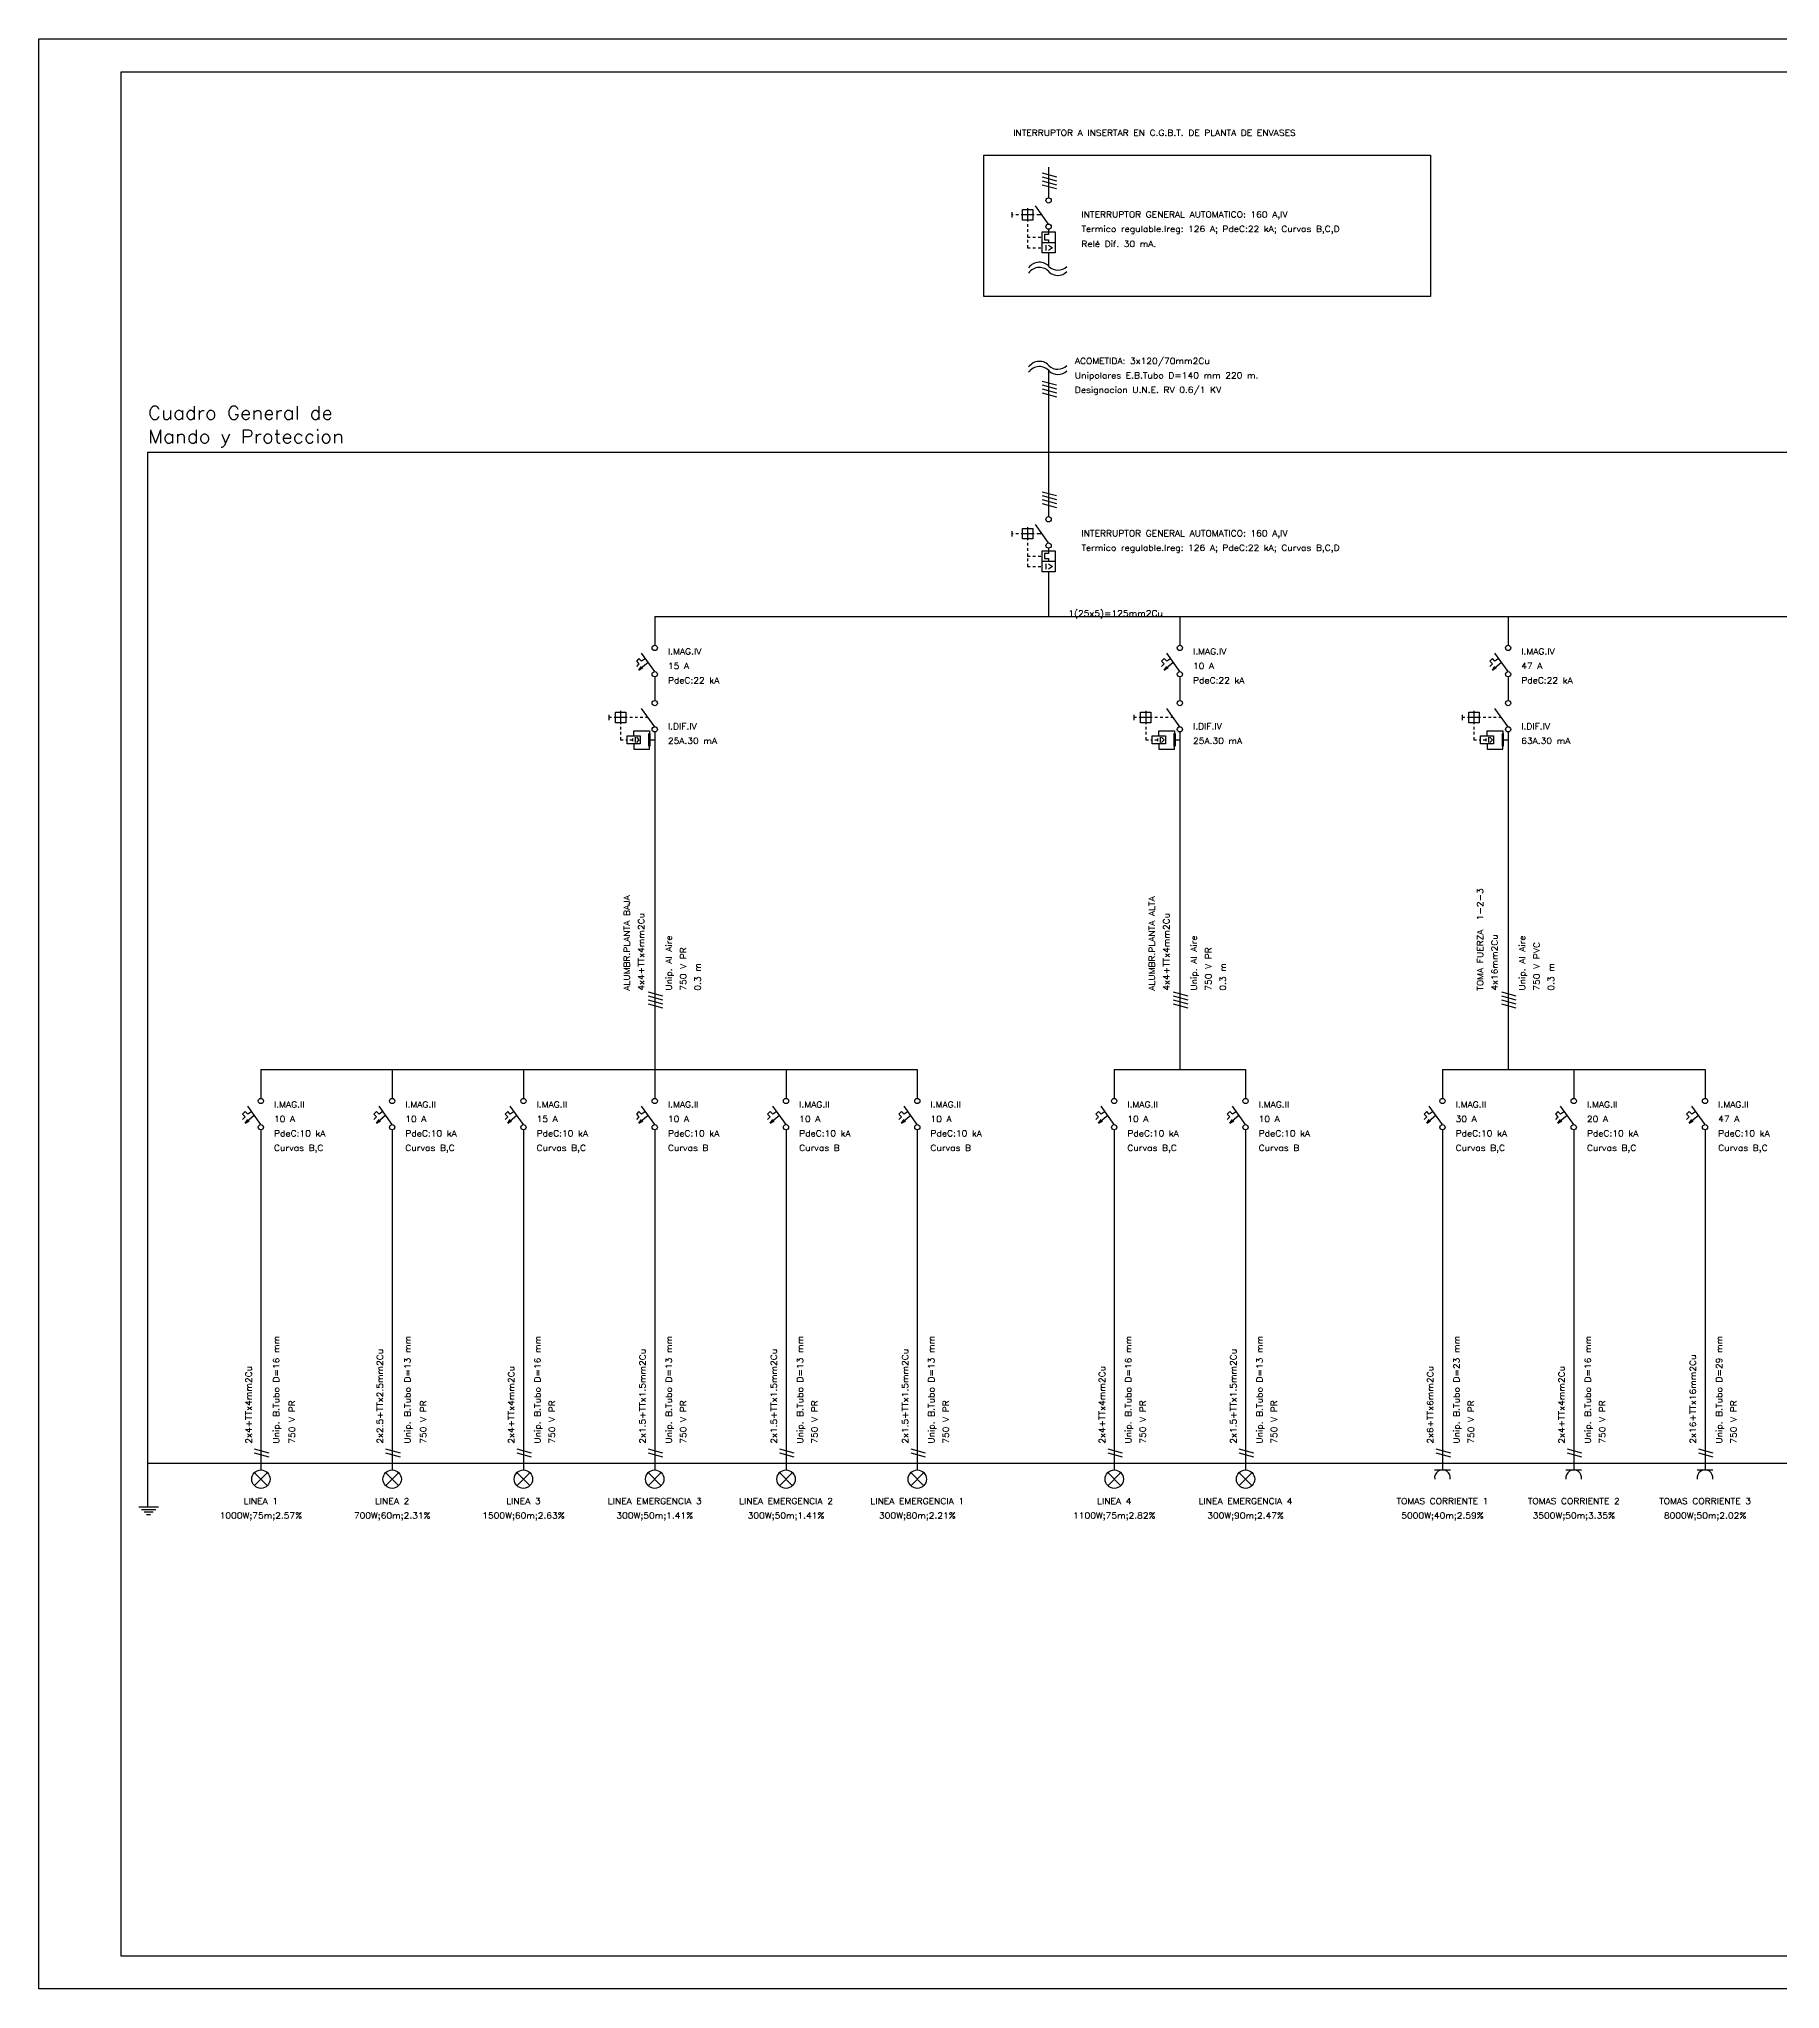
# Model space of a CAD drawing. Extents: x 1842.5 to 1884.5, y 282 to 311.7.
# Drawn here: x 1842.48 to 1869.01, y 282 to 311.7 of the extents above; entities that cross this region are included whole.
import ezdxf
from ezdxf.enums import TextEntityAlignment as Align

# ---------------------------------------------------------------- set-up
doc = ezdxf.new("R2010")
doc.units = 0
doc.header["$LTSCALE"] = 30
doc.header["$MEASUREMENT"] = 0
doc.layers.get('0').update_dxf_attribs({"linetype": 'CONTINUOUS'})
for name, color, linetype in [('015', 1, 'CONTINUOUS'), ('06', 6, 'CONTINUOUS'), ('TEXTOS', 7, 'CONTINUOUS')]:
    doc.layers.add(name, color=color, linetype=linetype)
doc.styles.get("Standard").update_dxf_attribs({"font": 'romans.shx'})

# ---------------------------------------------------------------- blocks, each defined once
blk = doc.blocks.new('A1H')
at = {"layer": '015'}
blk.add_lwpolyline([(-831, -10), (-831, 584), (10, 584), (10, -10)], close=True, dxfattribs=at)
at = {"layer": '06'}
blk.add_lwpolyline([(-806, 0), (-806, 574), (0, 574), (0, 0)], close=True, dxfattribs=at)

msp = doc.modelspace()

# ---------------------------------------------------------------- linework, layer by layer
for p, q in [((1857.764, 309.665), (1857.984, 309.605)), ((1857.764, 309.605), (1857.984, 309.545)), ((1857.764, 309.545), (1857.984, 309.485)), ((1857.764, 309.485), (1857.984, 309.425)), ((1857.864, 309.753), (1857.864, 309.285)), ((1857.304, 309.065), (1857.304, 308.985)), ((1857.324, 309.025), (1857.304, 309.025)), ((1857.404, 309.025), (1857.364, 309.025)), ((1857.644, 309.025), (1857.444, 309.025)), ((1857.464, 308.945), (1857.464, 309.105)), ((1857.464, 309.105), (1857.624, 309.105)), ((1857.624, 308.945), (1857.464, 308.945)), ((1857.544, 309.125), (1857.544, 308.925)), ((1857.544, 308.885), (1857.544, 308.845)), ((1857.624, 309.105), (1857.624, 308.945)), ((1857.864, 308.885), (1857.664, 309.165)), ((1857.764, 309.025), (1857.684, 309.025)), ((1857.544, 308.805), (1857.544, 308.765)), ((1857.544, 308.725), (1857.544, 308.685)), ((1857.544, 308.685), (1857.584, 308.685)), ((1857.544, 308.645), (1857.544, 308.605)), ((1857.624, 308.685), (1857.664, 308.685)), ((1857.704, 308.685), (1857.744, 308.685)), ((1857.764, 308.445), (1857.764, 308.765)), ((1857.764, 308.765), (1857.964, 308.765)), ((1857.764, 308.605), (1857.964, 308.605)), ((1857.804, 308.725), (1857.804, 308.645)), ((1857.864, 308.725), (1857.804, 308.725)), ((1857.804, 308.645), (1857.864, 308.645)), ((1857.864, 308.805), (1857.864, 308.765)), ((1857.864, 308.765), (1857.864, 308.725)), ((1857.864, 308.645), (1857.864, 308.605)), ((1857.964, 308.765), (1857.964, 308.445)), ((1857.544, 308.565), (1857.544, 308.525)), ((1857.544, 308.525), (1857.584, 308.525)), ((1857.624, 308.525), (1857.664, 308.525)), ((1857.704, 308.525), (1857.744, 308.525)), ((1857.964, 308.445), (1857.764, 308.445)), ((1857.824, 308.565), (1857.824, 308.485)), ((1857.864, 308.565), (1857.924, 308.525)), ((1857.924, 308.525), (1857.864, 308.485)), ((1857.864, 308.445), (1857.864, 308.245)), ((1857.864, 306.663), (1857.864, 306.094)), ((1857.864, 306.657), (1857.864, 304.742)), ((1857.764, 306.494), (1857.984, 306.434)), ((1857.764, 306.434), (1857.984, 306.374)), ((1857.764, 306.374), (1857.984, 306.314)), ((1857.764, 306.314), (1857.984, 306.254)), ((1844.144, 289.349), (1844.144, 305.409)), ((1844.144, 305.409), (1883.584, 305.409)), ((1857.764, 304.809), (1857.984, 304.749)), ((1857.764, 304.749), (1857.984, 304.689)), ((1857.864, 304.909), (1857.864, 304.589)), ((1857.764, 304.689), (1857.984, 304.629)), ((1857.764, 304.629), (1857.984, 304.569)), ((1857.864, 304.589), (1857.864, 304.429)), ((1857.304, 304.209), (1857.304, 304.129)), ((1857.324, 304.169), (1857.304, 304.169)), ((1857.404, 304.169), (1857.364, 304.169)), ((1857.644, 304.169), (1857.444, 304.169)), ((1857.464, 304.249), (1857.624, 304.249)), ((1857.464, 304.089), (1857.464, 304.249)), ((1857.544, 304.269), (1857.544, 304.069)), ((1857.624, 304.249), (1857.624, 304.089)), ((1857.864, 304.029), (1857.664, 304.309)), ((1857.764, 304.169), (1857.684, 304.169)), ((1857.624, 304.089), (1857.464, 304.089)), ((1857.544, 304.029), (1857.544, 303.989)), ((1857.544, 303.949), (1857.544, 303.909)), ((1857.544, 303.869), (1857.544, 303.829)), ((1857.764, 303.909), (1857.964, 303.909)), ((1857.764, 303.589), (1857.764, 303.909)), ((1857.864, 303.869), (1857.804, 303.869)), ((1857.804, 303.869), (1857.804, 303.789)), ((1857.864, 303.949), (1857.864, 303.909)), ((1857.864, 303.909), (1857.864, 303.869)), ((1857.964, 303.909), (1857.964, 303.589)), ((1857.544, 303.829), (1857.584, 303.829)), ((1857.544, 303.789), (1857.544, 303.749)), ((1857.544, 303.709), (1857.544, 303.669)), ((1857.544, 303.669), (1857.584, 303.669)), ((1857.624, 303.829), (1857.664, 303.829)), ((1857.624, 303.669), (1857.664, 303.669)), ((1857.704, 303.829), (1857.744, 303.829)), ((1857.704, 303.669), (1857.744, 303.669)), ((1857.764, 303.749), (1857.964, 303.749)), ((1857.964, 303.589), (1857.764, 303.589)), ((1857.804, 303.789), (1857.864, 303.789)), ((1857.824, 303.709), (1857.824, 303.629)), ((1857.864, 303.789), (1857.864, 303.749)), ((1857.864, 303.709), (1857.924, 303.669)), ((1857.924, 303.669), (1857.864, 303.629)), ((1857.864, 303.589), (1857.864, 303.389)), ((1857.864, 303.589), (1857.864, 302.909)), ((1851.864, 302.909), (1879.864, 302.909)), ((1851.864, 302.909), (1851.864, 302.629)), ((1851.864, 302.909), (1879.864, 302.909)), ((1851.864, 302.909), (1879.864, 302.909)), ((1859.864, 302.909), (1859.864, 302.629)), ((1864.864, 302.909), (1864.864, 302.629)), ((1851.864, 302.069), (1851.664, 302.349)), ((1851.864, 302.629), (1851.864, 302.469)), ((1859.864, 302.069), (1859.664, 302.349)), ((1859.864, 302.629), (1859.864, 302.469)), ((1864.864, 302.069), (1864.664, 302.349)), ((1864.864, 302.629), (1864.864, 302.469)), ((1851.624, 302.269), (1851.584, 302.229)), ((1851.584, 302.229), (1851.624, 302.189)), ((1851.624, 302.189), (1851.584, 302.149)), ((1851.664, 302.229), (1851.624, 302.269)), ((1851.764, 302.209), (1851.624, 302.089)), ((1851.624, 302.089), (1851.664, 302.149)), ((1851.624, 302.089), (1851.684, 302.129)), ((1851.724, 302.269), (1851.664, 302.229)), ((1859.624, 302.269), (1859.584, 302.229)), ((1859.584, 302.229), (1859.624, 302.189)), ((1859.624, 302.189), (1859.584, 302.149)), ((1859.664, 302.229), (1859.624, 302.269)), ((1859.764, 302.209), (1859.624, 302.089)), ((1859.624, 302.089), (1859.664, 302.149)), ((1859.624, 302.089), (1859.684, 302.129)), ((1859.724, 302.269), (1859.664, 302.229)), ((1864.624, 302.269), (1864.584, 302.229)), ((1864.584, 302.229), (1864.624, 302.189)), ((1864.624, 302.189), (1864.584, 302.149)), ((1864.664, 302.229), (1864.624, 302.269)), ((1864.764, 302.209), (1864.624, 302.089)), ((1864.624, 302.089), (1864.664, 302.149)), ((1864.624, 302.089), (1864.684, 302.129)), ((1864.724, 302.269), (1864.664, 302.229)), ((1851.864, 301.989), (1851.864, 301.789)), ((1851.864, 301.789), (1851.864, 301.629)), ((1859.864, 301.989), (1859.864, 301.789)), ((1859.864, 301.789), (1859.864, 301.629)), ((1864.864, 301.989), (1864.864, 301.789)), ((1864.864, 301.789), (1864.864, 301.629)), ((1851.344, 301.469), (1851.344, 301.269)), ((1851.864, 301.229), (1851.664, 301.509)), ((1859.344, 301.469), (1859.344, 301.269)), ((1859.864, 301.229), (1859.664, 301.509)), ((1864.344, 301.469), (1864.344, 301.269)), ((1864.864, 301.229), (1864.664, 301.509)), ((1851.164, 301.409), (1851.164, 301.329)), ((1851.204, 301.369), (1851.164, 301.369)), ((1851.444, 301.369), (1851.244, 301.369)), ((1851.264, 301.449), (1851.424, 301.449)), ((1851.264, 301.289), (1851.264, 301.449)), ((1851.424, 301.289), (1851.264, 301.289)), ((1851.344, 301.229), (1851.344, 301.189)), ((1851.424, 301.449), (1851.424, 301.289)), ((1851.524, 301.369), (1851.484, 301.369)), ((1851.544, 301.089), (1851.544, 301.169)), ((1851.544, 301.169), (1851.784, 301.169)), ((1851.604, 301.369), (1851.564, 301.369)), ((1851.684, 301.369), (1851.644, 301.369)), ((1851.764, 301.369), (1851.724, 301.369)), ((1851.784, 301.169), (1851.784, 301.129)), ((1859.164, 301.409), (1859.164, 301.329)), ((1859.204, 301.369), (1859.164, 301.369)), ((1859.444, 301.369), (1859.244, 301.369)), ((1859.264, 301.449), (1859.424, 301.449)), ((1859.264, 301.289), (1859.264, 301.449)), ((1859.424, 301.289), (1859.264, 301.289)), ((1859.344, 301.229), (1859.344, 301.189)), ((1859.424, 301.449), (1859.424, 301.289)), ((1859.524, 301.369), (1859.484, 301.369)), ((1859.544, 301.089), (1859.544, 301.169)), ((1859.544, 301.169), (1859.784, 301.169)), ((1859.604, 301.369), (1859.564, 301.369)), ((1859.684, 301.369), (1859.644, 301.369)), ((1859.764, 301.369), (1859.724, 301.369)), ((1859.784, 301.169), (1859.784, 301.129)), ((1864.164, 301.409), (1864.164, 301.329)), ((1864.204, 301.369), (1864.164, 301.369)), ((1864.444, 301.369), (1864.244, 301.369)), ((1864.264, 301.449), (1864.424, 301.449)), ((1864.264, 301.289), (1864.264, 301.449)), ((1864.424, 301.289), (1864.264, 301.289)), ((1864.344, 301.229), (1864.344, 301.189)), ((1864.424, 301.449), (1864.424, 301.289)), ((1864.524, 301.369), (1864.484, 301.369)), ((1864.544, 301.089), (1864.544, 301.169)), ((1864.544, 301.169), (1864.784, 301.169)), ((1864.604, 301.369), (1864.564, 301.369)), ((1864.684, 301.369), (1864.644, 301.369)), ((1864.764, 301.369), (1864.724, 301.369)), ((1864.784, 301.169), (1864.784, 301.129)), ((1851.344, 301.149), (1851.344, 301.109)), ((1851.344, 301.069), (1851.344, 301.029)), ((1851.344, 301.029), (1851.384, 301.029)), ((1851.424, 301.029), (1851.444, 301.029)), ((1851.444, 301.089), (1851.644, 301.089)), ((1851.444, 300.969), (1851.444, 301.089)), ((1851.644, 300.969), (1851.444, 300.969)), ((1851.484, 301.029), (1851.524, 301.029)), ((1851.524, 301.049), (1851.524, 301.009)), ((1851.544, 300.969), (1851.544, 300.889)), ((1851.544, 300.889), (1851.784, 300.889)), ((1851.564, 301.069), (1851.564, 300.989)), ((1851.584, 301.069), (1851.624, 301.029)), ((1851.624, 301.029), (1851.584, 300.989)), ((1851.644, 301.089), (1851.644, 300.969)), ((1851.784, 300.889), (1851.784, 300.929)), ((1851.804, 301.029), (1851.864, 301.029)), ((1851.864, 301.149), (1851.864, 300.949)), ((1851.864, 300.949), (1851.864, 296.809)), ((1859.344, 301.149), (1859.344, 301.109)), ((1859.344, 301.069), (1859.344, 301.029)), ((1859.344, 301.029), (1859.384, 301.029)), ((1859.424, 301.029), (1859.444, 301.029)), ((1859.444, 301.089), (1859.644, 301.089)), ((1859.444, 300.969), (1859.444, 301.089)), ((1859.644, 300.969), (1859.444, 300.969)), ((1859.484, 301.029), (1859.524, 301.029)), ((1859.524, 301.049), (1859.524, 301.009)), ((1859.544, 300.969), (1859.544, 300.889)), ((1859.544, 300.889), (1859.784, 300.889)), ((1859.564, 301.069), (1859.564, 300.989)), ((1859.584, 301.069), (1859.624, 301.029)), ((1859.624, 301.029), (1859.584, 300.989)), ((1859.644, 301.089), (1859.644, 300.969)), ((1859.784, 300.889), (1859.784, 300.929)), ((1859.804, 301.029), (1859.864, 301.029)), ((1859.864, 301.149), (1859.864, 300.949)), ((1859.864, 300.949), (1859.864, 296.809)), ((1864.344, 301.149), (1864.344, 301.109)), ((1864.344, 301.069), (1864.344, 301.029)), ((1864.344, 301.029), (1864.384, 301.029)), ((1864.424, 301.029), (1864.444, 301.029)), ((1864.444, 301.089), (1864.644, 301.089)), ((1864.444, 300.969), (1864.444, 301.089)), ((1864.644, 300.969), (1864.444, 300.969)), ((1864.484, 301.029), (1864.524, 301.029)), ((1864.524, 301.049), (1864.524, 301.009)), ((1864.544, 300.969), (1864.544, 300.889)), ((1864.544, 300.889), (1864.784, 300.889)), ((1864.564, 301.069), (1864.564, 300.989)), ((1864.584, 301.069), (1864.624, 301.029)), ((1864.624, 301.029), (1864.584, 300.989)), ((1864.644, 301.089), (1864.644, 300.969)), ((1864.784, 300.889), (1864.784, 300.929)), ((1864.804, 301.029), (1864.864, 301.029)), ((1864.864, 301.149), (1864.864, 300.949)), ((1864.864, 300.949), (1864.864, 296.809)), ((1851.764, 297.189), (1851.984, 297.129)), ((1851.764, 297.129), (1851.984, 297.069)), ((1851.764, 297.069), (1851.984, 297.009)), ((1851.764, 297.009), (1851.984, 296.949)), ((1859.764, 297.189), (1859.984, 297.129)), ((1859.764, 297.129), (1859.984, 297.069)), ((1859.764, 297.069), (1859.984, 297.009)), ((1859.764, 297.009), (1859.984, 296.949)), ((1864.764, 297.189), (1864.984, 297.129)), ((1864.764, 297.129), (1864.984, 297.069)), ((1864.764, 297.069), (1864.984, 297.009)), ((1864.764, 297.009), (1864.984, 296.949)), ((1851.864, 296.809), (1851.864, 296.009)), ((1859.864, 296.809), (1859.864, 296.009)), ((1864.864, 296.809), (1864.864, 296.009)), ((1845.864, 296.009), (1845.864, 295.729)), ((1845.864, 296.009), (1855.864, 296.009)), ((1847.864, 296.009), (1847.864, 295.729)), ((1849.864, 296.009), (1849.864, 295.729)), ((1851.864, 296.009), (1851.864, 295.729)), ((1853.864, 296.009), (1853.864, 295.729)), ((1855.864, 296.009), (1855.864, 295.729)), ((1858.864, 296.009), (1858.864, 295.729)), ((1858.864, 296.009), (1860.864, 296.009)), ((1860.864, 296.009), (1860.864, 295.729)), ((1863.864, 296.009), (1863.864, 295.729)), ((1863.864, 296.009), (1867.864, 296.009)), ((1865.864, 296.009), (1865.864, 295.729)), ((1867.864, 296.009), (1867.864, 295.729)), ((1845.864, 295.729), (1845.864, 295.569)), ((1847.864, 295.729), (1847.864, 295.569)), ((1849.864, 295.729), (1849.864, 295.569)), ((1851.864, 295.729), (1851.864, 295.569)), ((1853.864, 295.729), (1853.864, 295.569)), ((1855.864, 295.729), (1855.864, 295.569)), ((1858.864, 295.729), (1858.864, 295.569)), ((1860.864, 295.729), (1860.864, 295.569)), ((1863.864, 295.729), (1863.864, 295.569)), ((1865.864, 295.729), (1865.864, 295.569)), ((1867.864, 295.729), (1867.864, 295.569)), ((1845.624, 295.369), (1845.584, 295.329)), ((1845.584, 295.329), (1845.624, 295.289)), ((1845.624, 295.289), (1845.584, 295.249)), ((1845.664, 295.329), (1845.624, 295.369)), ((1845.764, 295.309), (1845.624, 295.189)), ((1845.624, 295.189), (1845.664, 295.249)), ((1845.624, 295.189), (1845.684, 295.229)), ((1845.864, 295.169), (1845.664, 295.449)), ((1845.724, 295.369), (1845.664, 295.329)), ((1847.624, 295.369), (1847.584, 295.329)), ((1847.584, 295.329), (1847.624, 295.289)), ((1847.624, 295.289), (1847.584, 295.249)), ((1847.664, 295.329), (1847.624, 295.369)), ((1847.764, 295.309), (1847.624, 295.189)), ((1847.624, 295.189), (1847.664, 295.249)), ((1847.624, 295.189), (1847.684, 295.229)), ((1847.864, 295.169), (1847.664, 295.449)), ((1847.724, 295.369), (1847.664, 295.329)), ((1849.624, 295.369), (1849.584, 295.329)), ((1849.584, 295.329), (1849.624, 295.289)), ((1849.624, 295.289), (1849.584, 295.249)), ((1849.664, 295.329), (1849.624, 295.369)), ((1849.764, 295.309), (1849.624, 295.189)), ((1849.624, 295.189), (1849.664, 295.249)), ((1849.624, 295.189), (1849.684, 295.229)), ((1849.864, 295.169), (1849.664, 295.449)), ((1849.724, 295.369), (1849.664, 295.329)), ((1851.624, 295.369), (1851.584, 295.329)), ((1851.584, 295.329), (1851.624, 295.289)), ((1851.624, 295.289), (1851.584, 295.249)), ((1851.664, 295.329), (1851.624, 295.369)), ((1851.764, 295.309), (1851.624, 295.189)), ((1851.624, 295.189), (1851.664, 295.249)), ((1851.624, 295.189), (1851.684, 295.229)), ((1851.864, 295.169), (1851.664, 295.449)), ((1851.724, 295.369), (1851.664, 295.329)), ((1853.624, 295.369), (1853.584, 295.329)), ((1853.584, 295.329), (1853.624, 295.289)), ((1853.624, 295.289), (1853.584, 295.249)), ((1853.664, 295.329), (1853.624, 295.369)), ((1853.764, 295.309), (1853.624, 295.189)), ((1853.624, 295.189), (1853.664, 295.249)), ((1853.624, 295.189), (1853.684, 295.229)), ((1853.864, 295.169), (1853.664, 295.449)), ((1853.724, 295.369), (1853.664, 295.329)), ((1855.624, 295.369), (1855.584, 295.329)), ((1855.584, 295.329), (1855.624, 295.289)), ((1855.624, 295.289), (1855.584, 295.249)), ((1855.664, 295.329), (1855.624, 295.369)), ((1855.764, 295.309), (1855.624, 295.189)), ((1855.624, 295.189), (1855.664, 295.249)), ((1855.624, 295.189), (1855.684, 295.229)), ((1855.864, 295.169), (1855.664, 295.449)), ((1855.724, 295.369), (1855.664, 295.329)), ((1858.624, 295.369), (1858.584, 295.329)), ((1858.584, 295.329), (1858.624, 295.289)), ((1858.624, 295.289), (1858.584, 295.249)), ((1858.664, 295.329), (1858.624, 295.369)), ((1858.764, 295.309), (1858.624, 295.189)), ((1858.624, 295.189), (1858.664, 295.249)), ((1858.624, 295.189), (1858.684, 295.229)), ((1858.864, 295.169), (1858.664, 295.449)), ((1858.724, 295.369), (1858.664, 295.329)), ((1860.624, 295.369), (1860.584, 295.329)), ((1860.584, 295.329), (1860.624, 295.289)), ((1860.624, 295.289), (1860.584, 295.249)), ((1860.664, 295.329), (1860.624, 295.369)), ((1860.764, 295.309), (1860.624, 295.189)), ((1860.624, 295.189), (1860.664, 295.249)), ((1860.624, 295.189), (1860.684, 295.229)), ((1860.864, 295.169), (1860.664, 295.449)), ((1860.724, 295.369), (1860.664, 295.329)), ((1863.624, 295.369), (1863.584, 295.329)), ((1863.584, 295.329), (1863.624, 295.289)), ((1863.624, 295.289), (1863.584, 295.249)), ((1863.664, 295.329), (1863.624, 295.369)), ((1863.764, 295.309), (1863.624, 295.189)), ((1863.624, 295.189), (1863.664, 295.249)), ((1863.624, 295.189), (1863.684, 295.229)), ((1863.864, 295.169), (1863.664, 295.449)), ((1863.724, 295.369), (1863.664, 295.329)), ((1865.624, 295.369), (1865.584, 295.329)), ((1865.584, 295.329), (1865.624, 295.289)), ((1865.624, 295.289), (1865.584, 295.249)), ((1865.664, 295.329), (1865.624, 295.369)), ((1865.764, 295.309), (1865.624, 295.189)), ((1865.624, 295.189), (1865.664, 295.249)), ((1865.624, 295.189), (1865.684, 295.229)), ((1865.864, 295.169), (1865.664, 295.449)), ((1865.724, 295.369), (1865.664, 295.329)), ((1867.624, 295.369), (1867.584, 295.329)), ((1867.584, 295.329), (1867.624, 295.289)), ((1867.624, 295.289), (1867.584, 295.249)), ((1867.664, 295.329), (1867.624, 295.369)), ((1867.764, 295.309), (1867.624, 295.189)), ((1867.624, 295.189), (1867.664, 295.249)), ((1867.624, 295.189), (1867.684, 295.229)), ((1867.864, 295.169), (1867.664, 295.449)), ((1867.724, 295.369), (1867.664, 295.329)), ((1845.864, 295.089), (1845.864, 294.889)), ((1847.864, 295.089), (1847.864, 294.889)), ((1849.864, 295.089), (1849.864, 294.889)), ((1851.864, 295.089), (1851.864, 294.889)), ((1853.864, 295.089), (1853.864, 294.889)), ((1855.864, 295.089), (1855.864, 294.889)), ((1858.864, 295.089), (1858.864, 294.889)), ((1860.864, 295.089), (1860.864, 294.889)), ((1863.864, 295.089), (1863.864, 294.889)), ((1865.864, 295.089), (1865.864, 294.889)), ((1867.864, 295.089), (1867.864, 294.889)), ((1845.864, 294.889), (1845.864, 294.049)), ((1847.864, 294.889), (1847.864, 294.049)), ((1849.864, 294.889), (1849.864, 294.049)), ((1851.864, 294.889), (1851.864, 294.049)), ((1853.864, 294.889), (1853.864, 294.049)), ((1855.864, 294.889), (1855.864, 294.049)), ((1858.864, 294.889), (1858.864, 294.049)), ((1860.864, 294.889), (1860.864, 294.049)), ((1863.864, 294.889), (1863.864, 294.049)), ((1865.864, 294.889), (1865.864, 294.049)), ((1867.864, 294.889), (1867.864, 294.049)), ((1845.864, 294.049), (1845.864, 289.909)), ((1847.864, 294.049), (1847.864, 289.909)), ((1849.864, 294.049), (1849.864, 289.909)), ((1851.864, 294.049), (1851.864, 289.909)), ((1853.864, 294.049), (1853.864, 289.909)), ((1855.864, 294.049), (1855.864, 289.909)), ((1858.864, 294.049), (1858.864, 289.909)), ((1860.864, 294.049), (1860.864, 289.909)), ((1863.864, 294.049), (1863.864, 289.909)), ((1865.864, 294.049), (1865.864, 289.909)), ((1867.864, 294.049), (1867.864, 289.909)), ((1845.764, 290.229), (1845.984, 290.169)), ((1847.764, 290.229), (1847.984, 290.169)), ((1849.764, 290.229), (1849.984, 290.169)), ((1851.764, 290.229), (1851.984, 290.169)), ((1853.764, 290.229), (1853.984, 290.169)), ((1855.764, 290.229), (1855.984, 290.169)), ((1858.764, 290.229), (1858.984, 290.169)), ((1860.764, 290.229), (1860.984, 290.169)), ((1863.764, 290.229), (1863.984, 290.169)), ((1865.764, 290.229), (1865.984, 290.169)), ((1867.764, 290.229), (1867.984, 290.169)), ((1883.584, 290.009), (1844.144, 290.009)), ((1845.764, 290.169), (1845.984, 290.109)), ((1847.764, 290.169), (1847.984, 290.109)), ((1849.764, 290.169), (1849.984, 290.109)), ((1851.764, 290.169), (1851.984, 290.109)), ((1853.764, 290.169), (1853.984, 290.109)), ((1855.764, 290.169), (1855.984, 290.109)), ((1858.764, 290.169), (1858.984, 290.109)), ((1860.764, 290.169), (1860.984, 290.109)), ((1863.744, 289.909), (1863.984, 289.909)), ((1863.764, 290.169), (1863.984, 290.109)), ((1865.744, 289.909), (1865.984, 289.909)), ((1865.764, 290.169), (1865.984, 290.109)), ((1867.744, 289.909), (1867.984, 289.909)), ((1867.764, 290.169), (1867.984, 290.109)), ((1845.764, 289.869), (1845.964, 289.669)), ((1845.764, 289.669), (1845.964, 289.869)), ((1847.764, 289.869), (1847.964, 289.669)), ((1847.764, 289.669), (1847.964, 289.869)), ((1849.764, 289.869), (1849.964, 289.669)), ((1849.764, 289.669), (1849.964, 289.869)), ((1851.764, 289.869), (1851.964, 289.669)), ((1851.764, 289.669), (1851.964, 289.869)), ((1853.764, 289.869), (1853.964, 289.669)), ((1853.764, 289.669), (1853.964, 289.869)), ((1855.764, 289.869), (1855.964, 289.669)), ((1855.764, 289.669), (1855.964, 289.869)), ((1858.764, 289.869), (1858.964, 289.669)), ((1858.764, 289.669), (1858.964, 289.869)), ((1860.764, 289.869), (1860.964, 289.669)), ((1860.764, 289.669), (1860.964, 289.869)), ((1844.004, 289.349), (1844.304, 289.349)), ((1844.044, 289.309), (1844.264, 289.309)), ((1844.084, 289.269), (1844.224, 289.269)), ((1844.124, 289.229), (1844.184, 289.229))]:
    msp.add_line(p, q)
at = {"linetype": 'Continuous'}
msp.add_lwpolyline([(1856.876, 309.933), (1863.68, 309.933), (1863.68, 307.784), (1856.876, 307.784)], close=True, dxfattribs=at)
for centre, radius in [((1857.864, 309.245), 0.04), ((1857.864, 308.845), 0.04), ((1857.864, 304.389), 0.04), ((1857.864, 303.989), 0.04), ((1851.864, 302.429), 0.04), ((1859.864, 302.429), 0.04), ((1864.864, 302.429), 0.04), ((1851.864, 302.029), 0.04), ((1859.864, 302.029), 0.04), ((1864.864, 302.029), 0.04), ((1851.864, 301.589), 0.04), ((1859.864, 301.589), 0.04), ((1864.864, 301.589), 0.04), ((1851.864, 301.189), 0.04), ((1859.864, 301.189), 0.04), ((1864.864, 301.189), 0.04), ((1845.864, 295.529), 0.04), ((1847.864, 295.529), 0.04), ((1849.864, 295.529), 0.04), ((1851.864, 295.529), 0.04), ((1853.864, 295.529), 0.04), ((1855.864, 295.529), 0.04), ((1858.864, 295.529), 0.04), ((1860.864, 295.529), 0.04), ((1863.864, 295.529), 0.04), ((1865.864, 295.529), 0.04), ((1867.864, 295.529), 0.04), ((1845.864, 295.129), 0.04), ((1847.864, 295.129), 0.04), ((1849.864, 295.129), 0.04), ((1851.864, 295.129), 0.04), ((1853.864, 295.129), 0.04), ((1855.864, 295.129), 0.04), ((1858.864, 295.129), 0.04), ((1860.864, 295.129), 0.04), ((1863.864, 295.129), 0.04), ((1865.864, 295.129), 0.04), ((1867.864, 295.129), 0.04), ((1845.864, 289.769), 0.14), ((1847.864, 289.769), 0.14), ((1849.864, 289.769), 0.14), ((1851.864, 289.769), 0.14), ((1853.864, 289.769), 0.14), ((1855.864, 289.769), 0.14), ((1858.864, 289.769), 0.14), ((1860.864, 289.769), 0.14)]:
    msp.add_circle(centre, radius)
for centre, radius, start, end in [((1857.724, 308.104), 0.2, 39, 145), ((1857.724, 308.024), 0.2, 40, 145), ((1858.004, 308.384), 0.2, 227, 314), ((1858.004, 308.304), 0.2, 227, 314), ((1857.724, 306.594), 0.2, 39, 145), ((1857.724, 306.514), 0.2, 40, 145), ((1858.004, 306.874), 0.2, 227, 314), ((1858.004, 306.794), 0.2, 227, 314), ((1863.864, 289.789), 0.12, 350, 190), ((1865.864, 289.789), 0.12, 350, 190), ((1867.864, 289.789), 0.12, 350, 190)]:
    msp.add_arc(centre, radius, start, end)
for points in [[(1851.764, 301.129), (1851.804, 301.129), (1851.804, 300.929)], [(1851.804, 300.929), (1851.764, 300.929), (1851.764, 301.129)], [(1859.764, 301.129), (1859.804, 301.129), (1859.804, 300.929)], [(1859.804, 300.929), (1859.764, 300.929), (1859.764, 301.129)], [(1864.764, 301.129), (1864.804, 301.129), (1864.804, 300.929)], [(1864.804, 300.929), (1864.764, 300.929), (1864.764, 301.129)]]:
    msp.add_solid(points)

# ---------------------------------------------------------------- block references
at = {"layer": 'TEXTOS', "linetype": 'Continuous', "ltscale": 0.07, "xscale": 0.04999999999995453, "yscale": 0.04999999999995453, "zscale": 0.05}
msp.add_blockref('A1H', (1884.034, 282.504), dxfattribs=at)

# ---------------------------------------------------------------- texts
at = {"width": 1.1}
for s, height, p in [('INTERRUPTOR A INSERTAR EN C.G.B.T. DE PLANTA DE ENVASES', 0.0924, (1857.325, 310.229)), ('INTERRUPTOR GENERAL AUTOMATICO: 160 A,IV', 0.0924, (1858.364, 308.985)), ('Termico regulable.Ireg: 126 A; PdeC:22 kA; Curvas B,C,D', 0.0924, (1858.364, 308.765)), ('Relé Dif. 30 mA.', 0.0924, (1858.364, 308.537)), ('ACOMETIDA: 3x120/70mm2Cu', 0.0924, (1858.264, 306.754)), ('Unipolares E.B.Tubo D=140 mm 220 m.', 0.0924, (1858.264, 306.534)), ('Designacion U.N.E. RV 0.6/1 KV', 0.0924, (1858.264, 306.314)), ('Cuadro General de', 0.2024, (1844.144, 305.909)), ('Mando y Proteccion', 0.2024, (1844.144, 305.549)), ('INTERRUPTOR GENERAL AUTOMATICO: 160 A,IV', 0.0924, (1858.364, 304.129)), ('Termico regulable.Ireg: 126 A; PdeC:22 kA; Curvas B,C,D', 0.0924, (1858.364, 303.909)), ('1(25x5)=125mm2Cu', 0.0924, (1858.164, 302.909)), ('I.MAG.IV', 0.0924, (1852.064, 302.329)), ('I.MAG.IV', 0.0924, (1860.064, 302.329)), ('I.MAG.IV', 0.0924, (1865.064, 302.329)), ('15 A', 0.0924, (1852.064, 302.109)), ('10 A', 0.0924, (1860.064, 302.109)), ('47 A', 0.0924, (1865.064, 302.109)), ('PdeC:22 kA', 0.0924, (1852.064, 301.889)), ('PdeC:22 kA', 0.0924, (1860.064, 301.889)), ('PdeC:22 kA', 0.0924, (1865.064, 301.889)), ('I.DIF.IV', 0.0924, (1852.064, 301.189)), ('I.DIF.IV', 0.0924, (1860.064, 301.189)), ('I.DIF.IV', 0.0924, (1865.064, 301.189)), ('25A.30 mA', 0.0924, (1852.064, 300.969)), ('25A.30 mA', 0.0924, (1860.064, 300.969)), ('63A.30 mA', 0.0924, (1865.064, 300.969)), ('I.MAG.II', 0.0924, (1846.064, 295.429)), ('I.MAG.II', 0.0924, (1848.064, 295.429)), ('I.MAG.II', 0.0924, (1850.064, 295.429)), ('I.MAG.II', 0.0924, (1852.064, 295.429)), ('I.MAG.II', 0.0924, (1854.064, 295.429)), ('I.MAG.II', 0.0924, (1856.064, 295.429)), ('I.MAG.II', 0.0924, (1859.064, 295.429)), ('I.MAG.II', 0.0924, (1861.064, 295.429)), ('I.MAG.II', 0.0924, (1864.064, 295.429)), ('I.MAG.II', 0.0924, (1866.064, 295.429)), ('I.MAG.II', 0.0924, (1868.064, 295.429)), ('10 A', 0.0924, (1846.064, 295.209)), ('10 A', 0.0924, (1848.064, 295.209)), ('15 A', 0.0924, (1850.064, 295.209)), ('10 A', 0.0924, (1852.064, 295.209)), ('10 A', 0.0924, (1854.064, 295.209)), ('10 A', 0.0924, (1856.064, 295.209)), ('10 A', 0.0924, (1859.064, 295.209)), ('10 A', 0.0924, (1861.064, 295.209)), ('30 A', 0.0924, (1864.064, 295.209)), ('20 A', 0.0924, (1866.064, 295.209)), ('47 A', 0.0924, (1868.064, 295.209)), ('PdeC:10 kA', 0.0924, (1846.064, 294.989)), ('PdeC:10 kA', 0.0924, (1848.064, 294.989)), ('PdeC:10 kA', 0.0924, (1850.064, 294.989)), ('PdeC:10 kA', 0.0924, (1852.064, 294.989)), ('PdeC:10 kA', 0.0924, (1854.064, 294.989)), ('PdeC:10 kA', 0.0924, (1856.064, 294.989)), ('PdeC:10 kA', 0.0924, (1859.064, 294.989)), ('PdeC:10 kA', 0.0924, (1861.064, 294.989)), ('PdeC:10 kA', 0.0924, (1864.064, 294.989)), ('PdeC:10 kA', 0.0924, (1866.064, 294.989)), ('PdeC:10 kA', 0.0924, (1868.064, 294.989)), ('Curvas B,C', 0.0924, (1846.064, 294.769)), ('Curvas B,C', 0.0924, (1848.064, 294.769)), ('Curvas B,C', 0.0924, (1850.064, 294.769)), ('Curvas B', 0.0924, (1852.064, 294.769)), ('Curvas B', 0.0924, (1854.064, 294.769)), ('Curvas B', 0.0924, (1856.064, 294.769)), ('Curvas B,C', 0.0924, (1859.064, 294.769)), ('Curvas B', 0.0924, (1861.064, 294.769)), ('Curvas B,C', 0.0924, (1864.064, 294.769)), ('Curvas B,C', 0.0924, (1866.064, 294.769)), ('Curvas B,C', 0.0924, (1868.064, 294.769))]:
    msp.add_text(s, height=height, dxfattribs=at).set_placement(p)
for s, p in [('ALUMBR.PLANTA BAJA', (1851.484, 297.209)), ('ALUMBR.PLANTA ALTA', (1859.484, 297.209)), ('TOMA FUERZA  1-2-3', (1864.484, 297.209)), ('4x4+TTx4mm2Cu', (1851.704, 297.209)), ('4x4+TTx4mm2Cu', (1859.704, 297.209)), ('Unip. Al Aire ', (1852.124, 297.209)), ('Unip. Al Aire ', (1860.124, 297.209)), ('4x16mm2Cu', (1864.704, 297.209)), ('Unip. Al Aire ', (1865.124, 297.209)), ('750 V PVC', (1865.344, 297.209)), ('750 V PR', (1852.344, 297.209)), ('0.3 m', (1852.564, 297.209)), ('750 V PR', (1860.344, 297.209)), ('0.3 m', (1860.564, 297.209)), ('0.3 m', (1865.564, 297.209)), ('Unip. B.Tubo D=16 mm ', (1846.144, 290.309)), ('2x2.5+TTx2.5mm2Cu', (1847.724, 290.309)), ('Unip. B.Tubo D=13 mm ', (1848.144, 290.309)), ('Unip. B.Tubo D=16 mm ', (1850.124, 290.309)), ('2x1.5+TTx1.5mm2Cu', (1851.724, 290.309)), ('Unip. B.Tubo D=13 mm ', (1852.124, 290.309)), ('2x1.5+TTx1.5mm2Cu', (1853.724, 290.309)), ('Unip. B.Tubo D=13 mm ', (1854.124, 290.309)), ('2x1.5+TTx1.5mm2Cu', (1855.724, 290.309)), ('Unip. B.Tubo D=13 mm ', (1856.124, 290.309)), ('Unip. B.Tubo D=16 mm ', (1859.124, 290.309)), ('2x1.5+TTx1.5mm2Cu', (1860.724, 290.309)), ('Unip. B.Tubo D=13 mm ', (1861.124, 290.309)), ('Unip. B.Tubo D=23 mm ', (1864.124, 290.309)), ('Unip. B.Tubo D=16 mm ', (1866.124, 290.309)), ('Unip. B.Tubo D=29 mm ', (1868.124, 290.309)), ('2x4+TTx4mm2Cu', (1845.724, 290.309)), ('2x4+TTx4mm2Cu', (1849.724, 290.309)), ('2x4+TTx4mm2Cu', (1858.724, 290.309)), ('2x6+TTx6mm2Cu', (1863.724, 290.309)), ('2x4+TTx4mm2Cu', (1865.724, 290.309)), ('2x16+TTx16mm2Cu', (1867.724, 290.309)), ('750 V PR', (1846.384, 290.309)), ('750 V PR', (1848.384, 290.309)), ('750 V PR', (1850.344, 290.309)), ('750 V PR', (1852.344, 290.309)), ('750 V PR', (1854.344, 290.309)), ('750 V PR', (1856.344, 290.309)), ('750 V PR', (1859.344, 290.309)), ('750 V PR', (1861.344, 290.309)), ('750 V PR', (1864.344, 290.309)), ('750 V PR', (1866.344, 290.309)), ('750 V PR', (1868.344, 290.309))]:
    msp.add_text(s, height=0.0924, rotation=90, dxfattribs=at).set_placement(p)
for s, p in [('LINEA 1', (1845.864, 289.389)), ('LINEA 2', (1847.864, 289.389)), ('LINEA 3', (1849.864, 289.389)), ('LINEA EMERGENCIA 3', (1851.864, 289.389)), ('LINEA EMERGENCIA 2', (1853.864, 289.389)), ('LINEA EMERGENCIA 1', (1855.864, 289.389)), ('LINEA 4', (1858.864, 289.389)), ('LINEA EMERGENCIA 4', (1860.864, 289.389)), ('TOMAS CORRIENTE 1', (1863.864, 289.389)), ('TOMAS CORRIENTE 2', (1865.864, 289.389)), ('TOMAS CORRIENTE 3', (1867.864, 289.389)), ('1000W;75m;2.57%', (1845.864, 289.169)), ('700W;60m;2.31%', (1847.864, 289.169)), ('1500W;60m;2.63%', (1849.864, 289.169)), ('300W;50m;1.41%', (1851.864, 289.169)), ('300W;50m;1.41%', (1853.864, 289.169)), ('300W;80m;2.21%', (1855.864, 289.169)), ('1100W;75m;2.82%', (1858.864, 289.169)), ('300W;90m;2.47%', (1860.864, 289.169)), ('5000W;40m;2.59%', (1863.864, 289.169)), ('3500W;50m;3.35%', (1865.864, 289.169)), ('8000W;50m;2.02%', (1867.864, 289.169))]:
    msp.add_text(s, height=0.0924, dxfattribs=at).set_placement(p, align=Align.CENTER)

doc.saveas('drawing.dxf')
